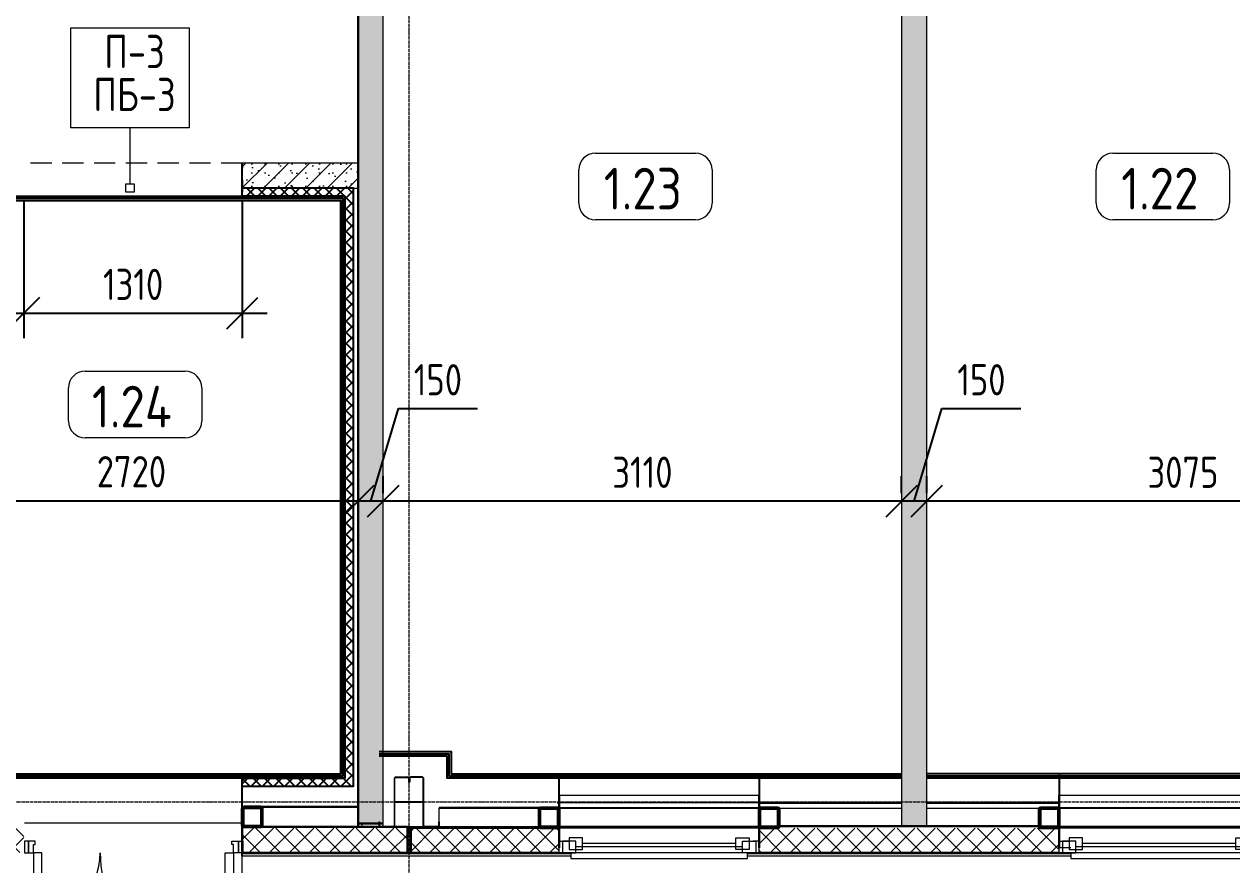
# Model space of a CAD drawing. Header units: millimetres. Extents: x -3689 to 3021565, y -698052 to -604547.
# Drawn here: x 2694788 to 2702032, y -647888 to -642841 of the extents above; entities that cross this region are included whole.
import ezdxf

# ---------------------------------------------------------------- set-up
doc = ezdxf.new("R2010")
doc.units = ezdxf.units.MM
doc.header["$PDMODE"] = 35
for name, pattern in [('_ШПТ__20_т__2_5__Линия сетки', [25, 20, -2.5, 0, -2.5]), ('CENTER', [50.8, 31.75, -6.35, 6.35, -6.35]), ('невидимаяX2', [19.05, 12.7, -6.35])]:
    doc.linetypes.add(name, pattern=pattern)
doc.layers.get('0').update_dxf_attribs({"lineweight": 0})
doc.layers.get('Defpoints').update_dxf_attribs({"color": 4})
for name, color, linetype in [('_1-1_ Внутренние стены', 7, 'Continuous'), ('_4-3_ маркировка на кладочных планах АР', 7, 'Continuous'), ('Новы ГКЛ', 211, 'Continuous'), ('размеры дв проемов', 7, 'Continuous'), ('фундаменты кж', 7, 'Continuous')]:
    doc.layers.add(name, color=color, linetype=linetype)
doc.layers.add('Вспомогательные', color=6, linetype='Continuous', plot=False)
for name, color, linetype, lineweight, true_color in [('Двери', 7, 'Continuous', 9, 0x804000), ('Каркас несущий', 7, 'Continuous', 18, 0x800040), ('Каркас_Импост', 7, 'Continuous', 9, 0x804000), ('Монтажный зазор', 7, 'Continuous', 9, 0x804000), ('Несущие колонны', 7, 'Continuous', 18, 0x800040), ('Окна', 7, 'Continuous', 9, 0x0080c0), ('Отлив', 7, 'Continuous', 9, 0x008080), ('Панель', 7, 'Continuous', 9, 0x804000), ('Скрытые грани', 7, 'Continuous', 18, 0x800040)]:
    doc.layers.add(name, color=color, linetype=linetype, lineweight=lineweight, true_color=true_color)
for name, color, linetype, lineweight in [('Марки помещений', 7, 'Continuous', 20), ('Обобщенные модели', 7, 'Continuous', 18), ('ОСИ', 251, 'CENTER', 18), ('Перекрытия', 7, 'Continuous', 18), ('Размерные', 45, 'Continuous', 15), ('Размеры', 82, 'Continuous', 9), ('Стены', 7, 'Continuous', 18), ('Стены разрез', 7, 'Continuous', 30), ('Стены штриховка', 7, 'Continuous', 30), ('Типовые аннотации', 7, 'Continuous', 18)]:
    doc.layers.add(name, color=color, linetype=linetype, lineweight=lineweight)
doc.styles.add('GOST Common_1', font='GOST_Common.ttf', dxfattribs={"width": 0.9, "height": 210})
doc.styles.add('ГОСТ 2.304', font='CS_Gost2304.shx')
doc.styles.add('стиль1', font='isocpeur.ttf')
doc.dimstyles.new('СПДС', dxfattribs={"dimscale": 100, "dimtxt": 2.5, "dimasz": 2.5, "dimexe": 2, "dimexo": 0.625, "dimgap": 1, "dimtad": 1, "dimdec": 0, "dimtxsty": 'ГОСТ 2.304', "dimblk": 'OBLIQUE', "dimblk1": 'OBLIQUE', "dimblk2": 'OBLIQUE', "dimcen": 2.5, "dimdle": 2, "dimadec": 0, "dimazin": 2, "dimtfac": 0.75, "dimtdec": 4, "dimtmove": 1, "dimatfit": 3, "dimfxl": 1, "dimtfill": 1, "dimtolj": 1, "dimarcsym": 1})
pattern_1 = [(45, (2676096.765, -647540.56), (-60.10408, 60.10408), []), (135, (2676096.765, -647540.56), (-60.10408, -60.10408), [])]

# ---------------------------------------------------------------- blocks, each defined once
blk = doc.blocks.new('102_Окно_1Створка_Ф_ГОСТ23166-99 - 1160х1750_1170_h-1445330-_О__L1_0_000_')
at = {"layer": 'Каркас_Импост', "color": 7, "lineweight": 18}
for p, q in [((-638.1, 475), (-638.1, 405)), ((-638.1, 475), (-603.1, 475)), ((-618.1, 475), (-538.1, 475)), ((-618.1, 405), (-618.1, 475)), ((-618.1, 475), (-538.1, 475)), ((-618.1, 405), (-618.1, 475)), ((-578.1, 385), (-578.1, 455)), ((-578.1, 455), (-498.1, 455)), ((-538.1, 475), (-538.1, 405)), ((-538.1, 475), (-538.1, 455)), ((-538.1, 440), (461.9, 440)), ((-498.1, 455), (-498.1, 385)), ((421.9, 455), (421.9, 385)), ((501.9, 455), (421.9, 455)), ((541.9, 475), (461.9, 475)), ((461.9, 475), (461.9, 405)), ((461.9, 475), (461.9, 455)), ((541.9, 475), (461.9, 475)), ((501.9, 385), (501.9, 455)), ((561.9, 475), (526.9, 475)), ((541.9, 405), (541.9, 475)), ((541.9, 405), (541.9, 475)), ((561.9, 475), (561.9, 405)), ((-638.1, 405), (-603.1, 405)), ((-538.1, 405), (-618.1, 405)), ((-578.1, 405), (-618.1, 405)), ((-498.1, 385), (-578.1, 385)), ((-498.1, 420), (421.9, 420)), ((421.9, 385), (501.9, 385)), ((461.9, 405), (541.9, 405)), ((541.9, 405), (501.9, 405)), ((561.9, 405), (526.9, 405))]:
    blk.add_line(p, q, dxfattribs=at)
at = {"layer": 'Отлив', "color": 7}
for p, q in [((491.9, 510), (-568.1, 510)), ((-568.1, 510), (-568.1, 475)), ((491.9, 475), (491.9, 510)), ((-568.1, 475), (491.9, 475))]:
    blk.add_line(p, q, dxfattribs=at)
blk = doc.blocks.new('243_КолоннаНесущая_Труба_ГОСТ 30245-2003 - 120x120x5-1167948-_О__L1_0_000_')
at = {"layer": 'Несущие колонны', "color": 7, "lineweight": 40}
for p, q in [((-60, 51), (-60, -51)), ((-55, -51), (-55, 51)), ((51, 60), (-51, 60)), ((-51, 55), (51, 55)), ((55, 51), (55, -51)), ((60, -51), (60, 51)), ((51, -55), (-51, -55)), ((-51, -60), (51, -60))]:
    blk.add_line(p, q, dxfattribs=at)
for centre, radius, start, end in [((-51, 51), 9, 90, 180), ((-51, 51), 4, 90, 180), ((51, 51), 9, 0, 90), ((51, 51), 4, 0, 90), ((-51, -51), 9, 180, 270), ((-51, -51), 4, 180, 270), ((51, -51), 9, 270, 360), ((51, -51), 4, 270, 0)]:
    blk.add_arc(centre, radius, start, end, dxfattribs=at)
blk = doc.blocks.new('243_КолоннаНесущая_Труба_ГОСТ 30245-2003 - 120x120x5-1251786-_О__L1_0_000_')
at = {"layer": 'Несущие колонны', "color": 7, "lineweight": 40}
for p, q in [((-60, 51), (-60, -51)), ((-55, -51), (-55, 51)), ((51, 60), (-51, 60)), ((-51, 55), (51, 55)), ((55, 51), (55, -51)), ((60, -51), (60, 51)), ((51, -55), (-51, -55)), ((-51, -60), (51, -60))]:
    blk.add_line(p, q, dxfattribs=at)
for centre, radius, start, end in [((-51, 51), 9, 90, 180), ((-51, 51), 4, 90, 180), ((51, 51), 9, 0, 90), ((51, 51), 4, 0, 90), ((-51, -51), 9, 180, 270), ((-51, -51), 4, 180, 270), ((51, -51), 9, 270, 360), ((51, -51), 4, 270, 0)]:
    blk.add_arc(centre, radius, start, end, dxfattribs=at)
blk = doc.blocks.new('050_Марка_Помещение_ОдноЗначение - Номер в прямоугольнике-676399-_О__L1_0_000_')
at = {"layer": 'Типовые аннотации', "lineweight": 9}
for p, q in [((-3, 2), (3, 2)), ((-4, -1), (-4, 1)), ((4, 1), (4, -1)), ((3, -2), (-3, -2))]:
    blk.add_line(p, q, dxfattribs=at)
for centre, start, end in [((-3, 1), 90, 180), ((3, 1), 360, 90), ((-3, -1), 180, 270), ((3, -1), 270, 0)]:
    blk.add_arc(centre, 1, start, end, dxfattribs=at)
blk = doc.blocks.new('к3')
at = {"color": 0, "linetype": 'ByBlock', "lineweight": -2, "ltscale": 200}
for p, q in [((4147417.8, 542805.7), (4147417.8, 542828.2)), ((4147417.8, 542805.7), (4147420.8, 542805.7)), ((4147420.8, 542805.7), (4147420.8, 542828.2)), ((4147425.8, 542836.2), (4147504.8, 542836.2)), ((4147425.8, 542833.2), (4147504.8, 542833.2)), ((4147509.8, 542828.2), (4147509.8, 542544.2)), ((4147512.8, 542828.2), (4147512.8, 542544.2)), ((4147682.8, 542828.2), (4147682.8, 542544.2)), ((4147685.8, 542828.2), (4147685.8, 542544.2)), ((4147769.8, 542836.2), (4147690.8, 542836.2)), ((4147769.8, 542833.2), (4147690.8, 542833.2)), ((4147774.8, 542805.7), (4147774.8, 542828.2)), ((4147777.8, 542805.7), (4147774.8, 542805.7)), ((4147777.8, 542805.7), (4147777.8, 542828.2)), ((4147517.8, 542539.2), (4147588.8, 542539.2)), ((4147517.8, 542536.2), (4147588.8, 542536.2)), ((4147593.8, 542544.2), (4147593.8, 542566.7)), ((4147593.8, 542566.7), (4147596.8, 542566.7)), ((4147596.8, 542544.2), (4147596.8, 542566.7)), ((4147598.8, 542544.2), (4147598.8, 542566.7)), ((4147601.8, 542566.7), (4147598.8, 542566.7)), ((4147601.8, 542544.2), (4147601.8, 542566.7)), ((4147677.8, 542539.2), (4147606.8, 542539.2)), ((4147677.8, 542536.2), (4147606.8, 542536.2))]:
    blk.add_line(p, q, dxfattribs=at)
for centre, radius, start, end in [((4147425.8, 542828.2), 8, 90, 180), ((4147425.8, 542828.2), 5, 90, 180), ((4147504.8, 542828.2), 8, 0, 90), ((4147504.8, 542828.2), 5, 0, 90), ((4147690.8, 542828.2), 8, 90, 180), ((4147690.8, 542828.2), 5, 90, 180), ((4147769.8, 542828.2), 8, 0, 90), ((4147769.8, 542828.2), 5, 0, 90), ((4147517.8, 542544.2), 8, 180, 270), ((4147517.8, 542544.2), 5, 180, 270), ((4147588.8, 542544.2), 8, 270, 0), ((4147588.8, 542544.2), 5, 270, 0), ((4147606.8, 542544.2), 8, 180, 270), ((4147606.8, 542544.2), 5, 180, 270), ((4147677.8, 542544.2), 5, 270, 0), ((4147677.8, 542544.2), 8, 270, 0)]:
    blk.add_arc(centre, radius, start, end, dxfattribs=at)
at = {"layer": 'Вспомогательные', "color": 0, "ltscale": 10}
for p, q in [((4147690.3, 542836.2), (4147505.3, 542836.2)), ((4147682.8, 542686.2), (4147512.8, 542686.2))]:
    blk.add_line(p, q, dxfattribs=at)
blk = doc.blocks.new('_Oblique')
at = {"color": 0, "linetype": 'ByBlock', "lineweight": -2}
blk.add_line((-0.5, -0.5), (0.5, 0.5), dxfattribs=at)
blk = doc.blocks.new('*D330')
at = {"layer": 'Defpoints', "color": 0, "ltscale": 75, "transparency": 16777216}
for p in [(2694786.8, -643850.6), (2696096.8, -643850.6), (2696096.8, -644576.5)]:
    blk.add_point(p, dxfattribs=at)
at = {"layer": 'Размеры', "color": 0, "lineweight": -2, "ltscale": 75, "transparency": 16777216}
for p, q in [((2694786.8, -643897.4), (2694786.8, -644726.5)), ((2696096.8, -643897.4), (2696096.8, -644726.5)), ((2694636.8, -644576.5), (2696246.8, -644576.5))]:
    blk.add_line(p, q, dxfattribs=at)
at = {"layer": 'Размеры', "color": 0, "lineweight": -2, "ltscale": 75, "transparency": 16777216, "xscale": 187.5, "yscale": 187.5, "zscale": 187.5, "rotation": 180}
blk.add_blockref('_Oblique', (2694786.8, -644576.5), dxfattribs=at)
at = {"layer": 'Размеры', "color": 0, "lineweight": -2, "ltscale": 75, "transparency": 16777216, "xscale": 187.5, "yscale": 187.5, "zscale": 187.5}
blk.add_blockref('_Oblique', (2696096.8, -644576.5), dxfattribs=at)
at = {"layer": 'Размеры', "color": 0, "ltscale": 75, "transparency": 16777216, "insert": (2695441.8, -644403.8), "char_height": 187.5, "attachment_point": 5, "style": 'ГОСТ 2.304', "bg_fill": 3, "box_fill_scale": 1.1, "bg_fill_color": 256, "bg_fill_true_color": 13158600, "bg_fill_transparency": 0}
blk.add_mtext('\\A1;1310', dxfattribs=at)
blk = doc.blocks.new('101_Дверь_Двупольная_Алюминиевая_ГОСТ23747-2015 - ДАН_Дв_2080х1260_800__О_Пр_П-1342844-_О__L1_0_000_')
at = {"layer": 'Каркас_Импост', "color": 7}
for p, q in [((-630, 75), (-600, 75)), ((-630, 5), (-630, 75)), ((-600, 75), (-600, 25)), ((630, 75), (600, 75)), ((600, 75), (600, 25)), ((630, 5), (630, 75)), ((-590, 5), (-630, 5)), ((-600, 25), (-590, 25)), ((-590, 25), (-590, 5)), ((600, 25), (590, 25)), ((590, 25), (590, 5)), ((590, 5), (630, 5))]:
    blk.add_line(p, q, dxfattribs=at)
at = {"layer": 'Монтажный зазор', "color": 7}
for p, q in [((-655, 75), (-630, 75)), ((-655, 5), (-655, 75)), ((-630, 75), (-630, 5)), ((655, 75), (630, 75)), ((630, 75), (630, 5)), ((655, 5), (655, 75)), ((-630, 5), (-655, 5)), ((630, 5), (655, 5))]:
    blk.add_line(p, q, dxfattribs=at)
at = {"layer": 'Панель', "color": 7, "lineweight": 18}
for p, q in [((-600, 875), (-550, 875)), ((-600, 75), (-600, 875)), ((-550, 875), (-550, 75)), ((600, 475), (550, 475)), ((550, 475), (550, 75)), ((600, 75), (600, 475)), ((-550, 75), (-600, 75)), ((550, 75), (600, 75))]:
    blk.add_line(p, q, dxfattribs=at)
at = {"layer": 'Панель', "color": 7}
for centre, radius, start, end in [((-600, 75), 800, 360, 90), ((600, 75), 400, 90, 180)]:
    blk.add_arc(centre, radius, start, end, dxfattribs=at)
blk = doc.blocks.new('*D479')
at = {"layer": 'Defpoints', "color": 0, "ltscale": 75, "transparency": 16777216}
for p in [(2700201.8, -645704.2), (2700201.8, -645704.2), (2703276.8, -645704.2)]:
    blk.add_point(p, dxfattribs=at)
at = {"layer": 'Размеры', "color": 0, "lineweight": -2, "ltscale": 75, "transparency": 16777216}
for p, q in [((2700201.8, -645657.3), (2700201.8, -645554.2)), ((2703276.8, -645657.3), (2703276.8, -645554.2)), ((2703426.8, -645704.2), (2700051.8, -645704.2))]:
    blk.add_line(p, q, dxfattribs=at)
at = {"layer": 'Размеры', "color": 0, "lineweight": -2, "ltscale": 75, "transparency": 16777216, "xscale": 187.5, "yscale": 187.5, "zscale": 187.5, "rotation": 180}
blk.add_blockref('_Oblique', (2700201.8, -645704.2), dxfattribs=at)
at = {"layer": 'Размеры', "color": 0, "lineweight": -2, "ltscale": 75, "transparency": 16777216, "xscale": 187.5, "yscale": 187.5, "zscale": 187.5}
blk.add_blockref('_Oblique', (2703276.8, -645704.2), dxfattribs=at)
at = {"layer": 'Размеры', "color": 0, "ltscale": 75, "transparency": 16777216, "insert": (2701739.3, -645531.5), "char_height": 187.5, "attachment_point": 5, "style": 'ГОСТ 2.304', "bg_fill": 3, "box_fill_scale": 1.1, "bg_fill_color": 256, "bg_fill_true_color": 13158600, "bg_fill_transparency": 0}
blk.add_mtext('\\A1;3075', dxfattribs=at)
blk = doc.blocks.new('*D480')
at = {"layer": 'Defpoints', "color": 0, "ltscale": 75, "transparency": 16777216}
for p in [(2700051.8, -645704.2), (2700051.8, -645704.2), (2700201.8, -645704.2)]:
    blk.add_point(p, dxfattribs=at)
at = {"layer": 'Размеры', "color": 0, "lineweight": -2, "ltscale": 75, "transparency": 16777216}
for p, q in [((2700126.8, -645704.2), (2700293.4, -645148.8)), ((2700293.4, -645148.8), (2700766.8, -645148.8)), ((2700051.8, -645657.3), (2700051.8, -645554.2)), ((2700201.8, -645657.3), (2700201.8, -645554.2)), ((2700351.8, -645704.2), (2699901.8, -645704.2))]:
    blk.add_line(p, q, dxfattribs=at)
at = {"layer": 'Размеры', "color": 0, "lineweight": -2, "ltscale": 75, "transparency": 16777216, "xscale": 187.5, "yscale": 187.5, "zscale": 187.5, "rotation": 180}
blk.add_blockref('_Oblique', (2700051.8, -645704.2), dxfattribs=at)
at = {"layer": 'Размеры', "color": 0, "lineweight": -2, "ltscale": 75, "transparency": 16777216, "xscale": 187.5, "yscale": 187.5, "zscale": 187.5}
blk.add_blockref('_Oblique', (2700201.8, -645704.2), dxfattribs=at)
at = {"layer": 'Размеры', "color": 0, "ltscale": 75, "transparency": 16777216, "insert": (2700530.1, -644976.1), "char_height": 187.5, "attachment_point": 5, "style": 'ГОСТ 2.304', "bg_fill": 3, "box_fill_scale": 1.1, "bg_fill_color": 256, "bg_fill_true_color": 13158600, "bg_fill_transparency": 0}
blk.add_mtext('\\A1;150', dxfattribs=at)
blk = doc.blocks.new('*D481')
at = {"layer": 'Defpoints', "color": 0, "ltscale": 75, "transparency": 16777216}
for p in [(2696941.8, -645704.2), (2696941.8, -645704.2), (2700051.8, -645704.2)]:
    blk.add_point(p, dxfattribs=at)
at = {"layer": 'Размеры', "color": 0, "lineweight": -2, "ltscale": 75, "transparency": 16777216}
for p, q in [((2696941.8, -645657.3), (2696941.8, -645554.2)), ((2700051.8, -645657.3), (2700051.8, -645554.2)), ((2700201.8, -645704.2), (2696791.8, -645704.2))]:
    blk.add_line(p, q, dxfattribs=at)
at = {"layer": 'Размеры', "color": 0, "lineweight": -2, "ltscale": 75, "transparency": 16777216, "xscale": 187.5, "yscale": 187.5, "zscale": 187.5, "rotation": 180}
blk.add_blockref('_Oblique', (2696941.8, -645704.2), dxfattribs=at)
at = {"layer": 'Размеры', "color": 0, "lineweight": -2, "ltscale": 75, "transparency": 16777216, "xscale": 187.5, "yscale": 187.5, "zscale": 187.5}
blk.add_blockref('_Oblique', (2700051.8, -645704.2), dxfattribs=at)
at = {"layer": 'Размеры', "color": 0, "ltscale": 75, "transparency": 16777216, "insert": (2698496.8, -645531.5), "char_height": 187.5, "attachment_point": 5, "style": 'ГОСТ 2.304', "bg_fill": 3, "box_fill_scale": 1.1, "bg_fill_color": 256, "bg_fill_true_color": 13158600, "bg_fill_transparency": 0}
blk.add_mtext('\\A1;3110', dxfattribs=at)
blk = doc.blocks.new('*D482')
at = {"layer": 'Defpoints', "color": 0, "ltscale": 75, "transparency": 16777216}
for p in [(2696791.8, -645704.2), (2696791.8, -645704.2), (2696941.8, -645704.2)]:
    blk.add_point(p, dxfattribs=at)
at = {"layer": 'Размеры', "color": 0, "lineweight": -2, "ltscale": 75, "transparency": 16777216}
for p, q in [((2696866.8, -645704.2), (2697033.4, -645148.8)), ((2697033.4, -645148.8), (2697506.8, -645148.8)), ((2696791.8, -645657.3), (2696791.8, -645554.2)), ((2696941.8, -645657.3), (2696941.8, -645554.2)), ((2697091.8, -645704.2), (2696641.8, -645704.2))]:
    blk.add_line(p, q, dxfattribs=at)
at = {"layer": 'Размеры', "color": 0, "lineweight": -2, "ltscale": 75, "transparency": 16777216, "xscale": 187.5, "yscale": 187.5, "zscale": 187.5, "rotation": 180}
blk.add_blockref('_Oblique', (2696791.8, -645704.2), dxfattribs=at)
at = {"layer": 'Размеры', "color": 0, "lineweight": -2, "ltscale": 75, "transparency": 16777216, "xscale": 187.5, "yscale": 187.5, "zscale": 187.5}
blk.add_blockref('_Oblique', (2696941.8, -645704.2), dxfattribs=at)
at = {"layer": 'Размеры', "color": 0, "ltscale": 75, "transparency": 16777216, "insert": (2697270.1, -644976.1), "char_height": 187.5, "attachment_point": 5, "style": 'ГОСТ 2.304', "bg_fill": 3, "box_fill_scale": 1.1, "bg_fill_color": 256, "bg_fill_true_color": 13158600, "bg_fill_transparency": 0}
blk.add_mtext('\\A1;150', dxfattribs=at)
blk = doc.blocks.new('*D483')
at = {"layer": 'Defpoints', "color": 0, "ltscale": 75, "transparency": 16777216}
for p in [(2694071.8, -645704.2), (2694071.8, -645704.2), (2696791.8, -645704.2)]:
    blk.add_point(p, dxfattribs=at)
at = {"layer": 'Размеры', "color": 0, "lineweight": -2, "ltscale": 75, "transparency": 16777216}
for p, q in [((2694071.8, -645657.3), (2694071.8, -645554.2)), ((2696791.8, -645657.3), (2696791.8, -645554.2)), ((2696941.8, -645704.2), (2693921.8, -645704.2))]:
    blk.add_line(p, q, dxfattribs=at)
at = {"layer": 'Размеры', "color": 0, "lineweight": -2, "ltscale": 75, "transparency": 16777216, "xscale": 187.5, "yscale": 187.5, "zscale": 187.5, "rotation": 180}
blk.add_blockref('_Oblique', (2694071.8, -645704.2), dxfattribs=at)
at = {"layer": 'Размеры', "color": 0, "lineweight": -2, "ltscale": 75, "transparency": 16777216, "xscale": 187.5, "yscale": 187.5, "zscale": 187.5}
blk.add_blockref('_Oblique', (2696791.8, -645704.2), dxfattribs=at)
at = {"layer": 'Размеры', "color": 0, "ltscale": 75, "transparency": 16777216, "insert": (2695431.8, -645528.2), "char_height": 187.5, "attachment_point": 5, "style": 'ГОСТ 2.304', "bg_fill": 3, "box_fill_scale": 1.1, "bg_fill_color": 256, "bg_fill_true_color": 13158600, "bg_fill_transparency": 0}
blk.add_mtext('\\A1;2720', dxfattribs=at)

msp = doc.modelspace()

# ---------------------------------------------------------------- hatches: boundary and pattern name
at = {"layer": 'Стены штриховка', "lineweight": 9}
h = msp.add_hatch(dxfattribs=at)
h.set_pattern_fill('FP_5', color=256, style=0, pattern_type=2)
h.set_pattern_definition(pattern_1)
h.paths.add_polyline_path([(2696955.9163, -647813.5597), (2697086.7647, -647813.5597), (2697086.7647, -647667.5597), (2696096.7647, -647667.5597), (2696096.7647, -647813.5597), (2696128.8424, -647813.5597)], flags=0)
h.paths.add_polyline_path([(2694786.7647, -647813.5597), (2694786.7647, -647667.5597), (2691106.7647, -647667.5597), (2691106.7647, -647813.5597), (2694474.6946, -647813.5597)], flags=0)
h = msp.add_hatch(dxfattribs=at)
h.set_pattern_fill('FP_5', color=256, style=0, pattern_type=2)
h.set_pattern_definition(pattern_1)
h.paths.add_polyline_path([(2702331.8969, -647813.5597), (2703086.7647, -647813.5597), (2703086.7647, -647667.5597), (2702196.7647, -647667.5597), (2702196.7647, -647813.5597)], flags=0)
h.paths.add_polyline_path([(2700996.7647, -647813.5597), (2700996.7647, -647667.5597), (2699196.7647, -647667.5597), (2699196.7647, -647813.5597), (2700884.5175, -647813.5597)], flags=0)
h.paths.add_polyline_path([(2697162.6848, -647813.5597), (2697996.7647, -647813.5597), (2697996.7647, -647667.5597), (2697106.7647, -647667.5597), (2697106.7647, -647813.5597)], flags=0)
h = msp.add_hatch(dxfattribs=at)
h.set_pattern_fill('FP_4', color=256, style=0, pattern_type=2)
h.set_pattern_definition([(45, (2676096.76, -647540.63), (-106.066, 106.066), [])])
h.paths.add_polyline_path([(2696955.9163, -647815.6311), (2697086.7647, -647815.6311), (2697086.7647, -647813.6311), (2696096.7647, -647813.6311), (2696096.7647, -647815.6311), (2696128.8424, -647815.6311)], flags=0)
h.paths.add_polyline_path([(2694786.7647, -647815.6311), (2694786.7647, -647813.6311), (2691106.7647, -647813.6311), (2691106.7647, -647815.6311), (2694474.6946, -647815.6311)], flags=0)

# ---------------------------------------------------------------- linework, layer by layer
for p, q in [((2700051.7647, -641385.5597), (2700051.7647, -647656.5597)), ((2700201.7647, -641385.5597), (2700201.7647, -647656.5597)), ((2697181.7647, -647510.5597), (2697096.7647, -647510.5597))]:
    msp.add_line(p, q)
at = {"layer": '_4-3_ маркировка на кладочных планах АР', "color": 94, "linetype": 'Continuous', "lineweight": 0}
for p, q in [((2695068.529, -642863.7647), (2695777.8885, -642863.7647)), ((2695068.529, -643463.7647), (2695068.529, -642863.7647)), ((2695777.8885, -642863.7647), (2695777.8885, -643463.7647)), ((2695777.8885, -643463.7647), (2695068.529, -643463.7647)), ((2695423.2088, -643800.5597), (2695423.2088, -643463.7647)), ((2695398.2088, -643800.5597), (2695448.2088, -643800.5597))]:
    msp.add_line(p, q, dxfattribs=at)
at = {"layer": 'Каркас несущий', "color": 7}
for p, q in [((2697276.7647, -647658.5597), (2697276.7647, -647545.5597)), ((2699196.7647, -647545.5597), (2697987.7647, -647545.5597)), ((2702205.7647, -647545.5597), (2700996.7647, -647545.5597)), ((2697996.7647, -647665.5597), (2699196.7647, -647665.5597)), ((2700996.7647, -647665.5597), (2702196.7647, -647665.5597))]:
    msp.add_line(p, q, dxfattribs=at)
at = {"layer": 'Новы ГКЛ'}
for p, q in [((2696096.7647, -647835.4994), (2696096.7647, -647342.9094)), ((2697996.7647, -647666.5597), (2697996.7647, -647340.7156)), ((2699196.7647, -647340.7156), (2699196.7647, -647658.5597)), ((2700996.7647, -647340.2284), (2700996.7647, -647658.5597))]:
    msp.add_line(p, q, dxfattribs=at)
for points in [[(2700201.7647, -647340.2284), (2702480.3158, -647340.2284), (2702480.3158, -647175.2284), (2703276.7647, -647175.2284)], [(2696916.7647, -647208.4458), (2697348.6583, -647208.4458), (2697348.6583, -647340.7156), (2700051.7647, -647340.7156)], [(2696916.7647, -647220.9458), (2697336.1583, -647220.9458), (2697336.1583, -647353.2156), (2700051.7647, -647353.2156)], [(2696916.7647, -647233.4458), (2697323.6583, -647233.4458), (2697323.6583, -647365.7156), (2700051.7647, -647365.7156)], [(2700201.7647, -647352.7284), (2702492.8158, -647352.7284), (2702492.8158, -647187.7284), (2703276.7647, -647187.7284)], [(2700201.7647, -647365.2284), (2702505.3158, -647365.2284), (2702505.3158, -647200.2284), (2703276.7647, -647200.2284)]]:
    msp.add_lwpolyline(points, dxfattribs=at)
at = {"layer": 'Обобщенные модели'}
for p, q in [((2696096.7647, -647818.2192), (2696096.7647, -647815.6311)), ((2698066.7647, -647815.6311), (2696096.7647, -647815.6311)), ((2696096.7647, -647821.117), (2696096.7647, -647818.2192)), ((2698066.7647, -647818.2192), (2696096.7647, -647818.2192)), ((2698066.7647, -647821.117), (2696096.7647, -647821.117)), ((2696096.7647, -647835.4994), (2696096.7647, -647821.117)), ((2701066.7647, -647815.6311), (2699126.7647, -647815.6311)), ((2701066.7647, -647818.2192), (2699126.7647, -647818.2192)), ((2701066.7647, -647821.117), (2699126.7647, -647821.117)), ((2696096.7647, -647955.5597), (2696096.7647, -647835.4994)), ((2698066.7647, -647835.4994), (2696096.7647, -647835.4994)), ((2701066.7647, -647835.4994), (2699126.7647, -647835.4994))]:
    msp.add_line(p, q, dxfattribs=at)
at = {"layer": 'ОСИ', "linetype": '_ШПТ__20_т__2_5__Линия сетки'}
for p, q in [((2697096.7647, -651518.5254), (2697096.7647, -634187.5211)), ((2671454.2388, -647510.5597), (2722843.4447, -647510.5597))]:
    msp.add_line(p, q, dxfattribs=at)
at = {"layer": 'Перекрытия'}
for p, q in [((2694789.8646, -647634.8977), (2696099.8646, -647634.8977)), ((2696816.7647, -647660.5597), (2696816.7647, -647640.5597)), ((2697086.7647, -647665.6311), (2697106.7647, -647665.6311))]:
    msp.add_line(p, q, dxfattribs=at)
at = {"layer": 'размеры дв проемов'}
msp.add_line((2696096.7647, -643850.5597), (2696096.7647, -643675.5597), dxfattribs=at)
at = {"layer": 'Скрытые грани', "color": 7}
for p, q in [((2697878.4216, -647550.5597), (2697276.7647, -647550.5597)), ((2699198.4216, -647550.5597), (2697995.1079, -647550.5597)), ((2700051.7647, -647550.5597), (2699315.1079, -647550.5597)), ((2700878.4216, -647550.5597), (2700201.7647, -647550.5597)), ((2702198.4216, -647550.5597), (2700995.1079, -647550.5597)), ((2697878.4216, -647660.5597), (2697233.9647, -647660.5597)), ((2699198.4216, -647660.5597), (2697995.1079, -647660.5597)), ((2700878.4216, -647660.5597), (2699315.1079, -647660.5597)), ((2702198.4216, -647660.5597), (2700995.1079, -647660.5597))]:
    msp.add_line(p, q, dxfattribs=at)
at = {"layer": 'Стены'}
for p, q in [((2696941.7647, -647657.5597), (2696941.7647, -641385.5597)), ((2696791.7647, -643675.5597), (2696096.7647, -643675.5597)), ((2696096.7647, -643825.5597), (2696791.7647, -643825.5597)), ((2697996.7647, -647470.5597), (2699196.7647, -647470.5597)), ((2699196.7647, -647515.5597), (2697996.7647, -647515.5597)), ((2700996.7647, -647470.5597), (2702196.7647, -647470.5597)), ((2702196.7647, -647545.5597), (2700996.7647, -647545.5597)), ((2697996.7647, -647656.5597), (2699196.7647, -647656.5597)), ((2700996.7647, -647656.5597), (2702196.7647, -647656.5597)), ((2698066.7647, -647815.6311), (2697996.7647, -647815.6311)), ((2699196.7647, -647815.6311), (2699126.7647, -647815.6311)), ((2701066.7647, -647785.5597), (2700996.7647, -647785.5597))]:
    msp.add_line(p, q, dxfattribs=at)
at = {"layer": 'Стены', "linetype": 'невидимаяX2', "ltscale": 10}
for p, q in [((2696096.7647, -643675.5597), (2694786.7647, -643675.5597)), ((2696096.7647, -643900.5597), (2694786.7647, -643900.5597))]:
    msp.add_line(p, q, dxfattribs=at)
at = {"layer": 'Стены разрез'}
for p, q in [((2696791.7647, -647660.5597), (2696791.7647, -641385.5597)), ((2696096.7647, -643675.5597), (2696096.7647, -643705.5597)), ((2696096.7647, -643775.5597), (2696096.7647, -643850.5597)), ((2696207.7647, -647540.5597), (2696791.7647, -647540.5597)), ((2697987.7647, -647515.5597), (2697996.7647, -647515.5597)), ((2697996.7647, -647545.5597), (2697996.7647, -647470.5597)), ((2699196.7647, -647470.5597), (2699196.7647, -647545.5597)), ((2699196.7647, -647515.5597), (2699205.7647, -647515.5597)), ((2699205.7647, -647515.5597), (2700051.7647, -647515.5597)), ((2700201.7647, -647515.5597), (2700996.7647, -647515.5597)), ((2700987.9017, -647515.5597), (2700996.7647, -647515.5597)), ((2700996.7647, -647545.5597), (2700996.7647, -647470.5597)), ((2697276.7647, -647545.5597), (2697996.7647, -647545.5597)), ((2696096.7647, -647635.5597), (2696096.7647, -647745.5597)), ((2697086.7647, -647660.5597), (2696207.7647, -647660.5597)), ((2696791.7647, -647640.5597), (2696941.7647, -647640.5597)), ((2697086.7647, -647815.6311), (2697086.7647, -647665.6311)), ((2697885.7647, -647665.5597), (2697106.7647, -647665.5597)), ((2697106.7647, -647665.6311), (2697106.7647, -647815.6311)), ((2697996.7647, -647635.5597), (2697987.7647, -647635.5597)), ((2697996.7647, -647785.5597), (2697996.7647, -647635.5597)), ((2699196.7647, -647635.5597), (2699196.7647, -647785.5597)), ((2700885.7647, -647656.5597), (2699307.7647, -647656.5597)), ((2700996.7647, -647635.5597), (2700987.9017, -647635.5597)), ((2700996.7647, -647785.5597), (2700996.7647, -647635.5597)), ((2696096.7647, -647815.6311), (2697086.7647, -647815.6311)), ((2697106.7647, -647815.6311), (2697996.7647, -647815.6311)), ((2699196.7647, -647815.6311), (2700996.7647, -647815.6311))]:
    msp.add_line(p, q, dxfattribs=at)
at = {"layer": 'Стены штриховка', "lineweight": 9}
for p, q in [((2697086.7647, -647662.5597), (2696096.7647, -647662.5597)), ((2697996.7647, -647666.5597), (2697106.7647, -647666.5597)), ((2700996.7647, -647658.5597), (2699196.7647, -647658.5597)), ((2697086.7647, -647813.6311), (2696096.7647, -647813.6311)), ((2697996.7647, -647813.6311), (2697106.7647, -647813.6311)), ((2700996.7647, -647813.6311), (2699196.7647, -647813.6311))]:
    msp.add_line(p, q, dxfattribs=at)
at = {"layer": 'фундаменты кж'}
for p, q in [((2697885.7647, -647545.5597), (2697276.7647, -647545.5597)), ((2697276.7647, -647658.5597), (2697276.7647, -647660.5597))]:
    msp.add_line(p, q, dxfattribs=at)

# ---------------------------------------------------------------- block references
at = {"layer": 'Двери', "color": 8, "true_color": 0x7f7f7f, "rotation": 180}
msp.add_blockref('101_Дверь_Двупольная_Алюминиевая_ГОСТ23747-2015 - ДАН_Дв_2080х1260_800__О_Пр_П-1342844-_О__L1_0_000_', (2695444.8646, -647739.8977), dxfattribs=at)
at = {"layer": 'Марки помещений', "xscale": 99.99999999999993, "yscale": 99.99999999999993, "zscale": 99.99999999999993}
for p in [(2698515.0319, -643815.9324), (2701618.4463, -643815.9324), (2695454.0955, -645124.3368)]:
    msp.add_blockref('050_Марка_Помещение_ОдноЗначение - Номер в прямоугольнике-676399-_О__L1_0_000_', p, dxfattribs=at)
at = {"layer": 'Несущие колонны', "color": 7}
for name, p in [('243_КолоннаНесущая_Труба_ГОСТ 30245-2003 - 120x120x5-1167948-_О__L1_0_000_', (2696156.7647, -647600.5597)), ('243_КолоннаНесущая_Труба_ГОСТ 30245-2003 - 120x120x5-1251786-_О__L1_0_000_', (2697936.7647, -647605.5597)), ('243_КолоннаНесущая_Труба_ГОСТ 30245-2003 - 120x120x5-1251786-_О__L1_0_000_', (2699256.7647, -647605.5597)), ('243_КолоннаНесущая_Труба_ГОСТ 30245-2003 - 120x120x5-1251786-_О__L1_0_000_', (2700936.7647, -647605.5597))]:
    msp.add_blockref(name, p, dxfattribs=at)
at = {"layer": 'Окна', "color": 7, "rotation": 180}
for p in [(2698558.6647, -647340.5597), (2701558.6647, -647340.5597)]:
    msp.add_blockref('102_Окно_1Створка_Ф_ГОСТ23166-99 - 1160х1750_1170_h-1445330-_О__L1_0_000_', p, dxfattribs=at)
at = {"layer": 'Размерные', "color": 0, "rotation": 180}
msp.add_blockref('к3', (6844694.5433, -104824.3303), dxfattribs=at)

# ---------------------------------------------------------------- texts
at = {"layer": '_4-3_ маркировка на кладочных планах АР', "lineweight": 5, "char_height": 200, "attachment_point": 2, "style": 'стиль1'}
for s, insert in [('\\A1;\\pxqc,t0,20;{\\W0.8;П-3 \\H0.66x;\\S^  ;\\S^  ;}', (2695568.529, -642905.6947)), ('\\A1;\\pxqc,t0,20;{\\W0.8;ПБ-3 \\H0.66x;\\S^  ;\\S^  ;}', (2695568.529, -643163.7647))]:
    msp.add_mtext(s, dxfattribs=dict(at, insert=insert))
at = {"layer": 'Марки помещений', "lineweight": 9, "char_height": 250, "attachment_point": 1, "style": 'GOST Common_1'}
for s, insert, width in [('1.23', (2698265.1338, -643703.82), 606.07575), ('1.22', (2701368.5483, -643703.82), 606.07575), ('1.24', (2695195.1975, -645012.2244), 627.721312)]:
    msp.add_mtext(s, dxfattribs=dict(at, insert=insert, width=width))

# ---------------------------------------------------------------- next in the draw order: dimensions: what is measured, and where the dimension line sits
at = {"layer": 'Размеры', "ltscale": 75}
for base, p1, p2, picture, middle in [((2696096.7647, -644576.4831), (2694786.7647, -643850.5597), (2696096.7647, -643850.5597), '*D330', (2695441.7647, -644403.8498)), ((2700201.7647, -645704.1624), (2703276.7647, -645704.1624), (2700201.7647, -645704.1624), '*D479', (2701739.2647, -645531.5292))]:
    dim = msp.add_linear_dim(base=base, p1=p1, p2=p2, dimstyle='СПДС', override={"dimscale": 75}, dxfattribs=at)
    dim.commit()
    dim.dimension.update_dxf_attribs({"geometry": picture, "text_midpoint": middle})

# ---------------------------------------------------------------- next in the draw order: hatches: boundary and pattern name
at = {"layer": '_1-1_ Внутренние стены', "linetype": 'Continuous', "lineweight": 0, "true_color": 0x000000}
h = msp.add_hatch(dxfattribs=at)
h.set_pattern_fill('ГАЗОБЕТОН_0004', color=18, style=0, pattern_type=2)
h.set_pattern_definition([(45, (2739228.48, -651222.73), (-63.63961, 63.63961), []), (90, (2739164.84, -651159.09), (-81, 0), [0, -54, 0, -81]), (155, (2739228.48, -651095.45), (34.23208, 73.41093), [0, -39.6, 0, -68.4])])
h.paths.add_polyline_path([(2696096.7647, -643825.5597), (2696096.7647, -643675.5597), (2696791.7647, -643675.5597), (2696791.7647, -643825.5597)])

# ---------------------------------------------------------------- next in the draw order: linework, layer by layer
at = {"layer": '_4-3_ маркировка на кладочных планах АР', "color": 94, "linetype": 'Continuous', "lineweight": 0}
for p, q in [((2695398.2088, -643850.5597), (2695398.2088, -643800.5597)), ((2695448.2088, -643800.5597), (2695448.2088, -643850.5597)), ((2695448.2088, -643850.5597), (2695398.2088, -643850.5597))]:
    msp.add_line(p, q, dxfattribs=at)

# ---------------------------------------------------------------- next in the draw order: dimensions: what is measured, and where the dimension line sits
at = {"layer": 'Размеры', "ltscale": 75}
dim = msp.add_linear_dim(base=(2700051.7647, -645704.1624), p1=(2700201.7647, -645704.1624), p2=(2700051.7647, -645704.1624), dimstyle='СПДС', override={"dimscale": 75}, dxfattribs=at)
dim.commit()
dim.dimension.update_dxf_attribs({"geometry": '*D480', "text_midpoint": (2700368.3846, -644976.1294)})

# ---------------------------------------------------------------- next in the draw order: dimensions: what is measured, and where the dimension line sits
dim = msp.add_linear_dim(base=(2696941.7647, -645704.1624), p1=(2700051.7647, -645704.1624), p2=(2696941.7647, -645704.1624), dimstyle='СПДС', override={"dimscale": 75}, dxfattribs=at)
dim.commit()
dim.dimension.update_dxf_attribs({"geometry": '*D481', "text_midpoint": (2698496.7647, -645531.5292)})

# ---------------------------------------------------------------- next in the draw order: hatches: boundary and pattern name
at = {"layer": '_1-1_ Внутренние стены', "linetype": 'Continuous', "lineweight": 0, "true_color": 0x000000}
h = msp.add_hatch(dxfattribs=at)
h.set_pattern_fill('ГАЗОБЕТОН_0004', color=18, style=0, pattern_type=2)
h.set_pattern_definition([(45, (2743183.48, -655053.73), (-63.63961, 63.63961), []), (90, (2743119.84, -654990.09), (-81, 0), [0, -54, 0, -81]), (155, (2743183.48, -654926.45), (34.23208, 73.41093), [0, -39.6, 0, -68.4])])
h.paths.add_polyline_path([(2700051.7647, -647656.5597), (2700051.7647, -641385.5597), (2700201.7647, -641385.5597), (2700201.7647, -647656.5597)])

# ---------------------------------------------------------------- next in the draw order: dimensions: what is measured, and where the dimension line sits
at = {"layer": 'Размеры', "ltscale": 75}
dim = msp.add_linear_dim(base=(2696791.7647, -645704.1624), p1=(2696941.7647, -645704.1624), p2=(2696791.7647, -645704.1624), dimstyle='СПДС', override={"dimscale": 75}, dxfattribs=at)
dim.commit()
dim.dimension.update_dxf_attribs({"geometry": '*D482', "text_midpoint": (2697108.3846, -644976.1294)})

# ---------------------------------------------------------------- next in the draw order: dimensions: what is measured, and where the dimension line sits
dim = msp.add_linear_dim(base=(2694071.7647, -645704.1624), p1=(2696791.7647, -645704.1624), p2=(2694071.7647, -645704.1624), dimstyle='СПДС', override={"dimscale": 75}, dxfattribs=at)
dim.commit()
dim.dimension.update_dxf_attribs({"geometry": '*D483', "text_midpoint": (2695431.7647, -645528.1505)})

# ---------------------------------------------------------------- next in the draw order: hatches: boundary and pattern name
at = {"layer": '_1-1_ Внутренние стены', "linetype": 'Continuous', "lineweight": 0, "true_color": 0x000000}
h = msp.add_hatch(dxfattribs=at)
h.set_pattern_fill('ГАЗОБЕТОН_0004', color=18, style=0, pattern_type=2)
h.set_pattern_definition([(45, (2739923.48, -655037.73), (-63.63961, 63.63961), []), (90, (2739859.84, -654974.09), (-81, 0), [0, -54, 0, -81]), (155, (2739923.48, -654910.45), (34.23208, 73.41093), [0, -39.6, 0, -68.4])])
h.paths.add_polyline_path([(2696791.7647, -647640.5597), (2696791.7647, -642120.9194), (2696941.7647, -642120.9194), (2696941.7647, -647640.5597)])
at = {"layer": 'Новы ГКЛ'}
h = msp.add_hatch(dxfattribs=at)
h.set_pattern_fill('ANSI37', color=3, scale=15)
h.set_pattern_definition([(45, (-3688.85, -6195.657), (-33.67596045, 33.67596045), []), (135, (-3688.85, -6195.657), (-33.67596045, -33.67596045), [])])
h.paths.add_polyline_path([(2696761.1602, -647417.9094), (2696761.1602, -647367.9094), (2696761.1602, -643874.4312), (2696761.1602, -643824.4312), (2696096.7647, -643824.4312), (2696096.7647, -643850.5597), (2696096.5223, -643874.4312), (2696711.1602, -643874.4312), (2696711.1602, -647367.9094), (2696096.7647, -647367.9094), (2696096.7647, -647417.9094)])

# ---------------------------------------------------------------- next in the draw order: linework, layer by layer
at = {"layer": 'Новы ГКЛ', "color": 3}
msp.add_lwpolyline([(2696711.1602, -643874.4312), (2696096.5223, -643874.4312), (2696096.5223, -643824.4312), (2696761.1602, -643824.4312), (2696761.1602, -643874.4312), (2696761.1602, -647367.9094), (2696761.1602, -647417.9094), (2696096.7647, -647417.9094), (2696096.7647, -647367.9094), (2696711.1602, -647367.9094), (2696711.1602, -643874.4312)], dxfattribs=at)
at = {"layer": 'Новы ГКЛ'}
for points in [[(2694381.898, -644220.949), (2694381.898, -643874.4312), (2696711.1602, -643874.4312), (2696711.1602, -647367.9094), (2694381.898, -647367.9094), (2694381.898, -645419.934)], [(2694394.398, -644220.949), (2694394.398, -643886.9312), (2696698.6602, -643886.9312), (2696698.6602, -647355.4094), (2694394.398, -647355.4094), (2694394.398, -645419.934)], [(2694406.898, -644220.949), (2694406.898, -643899.4312), (2696686.1602, -643899.4312), (2696686.1602, -647342.9094), (2694406.898, -647342.9094), (2694406.898, -645419.934)]]:
    msp.add_lwpolyline(points, dxfattribs=at)

doc.saveas('drawing.dxf')
